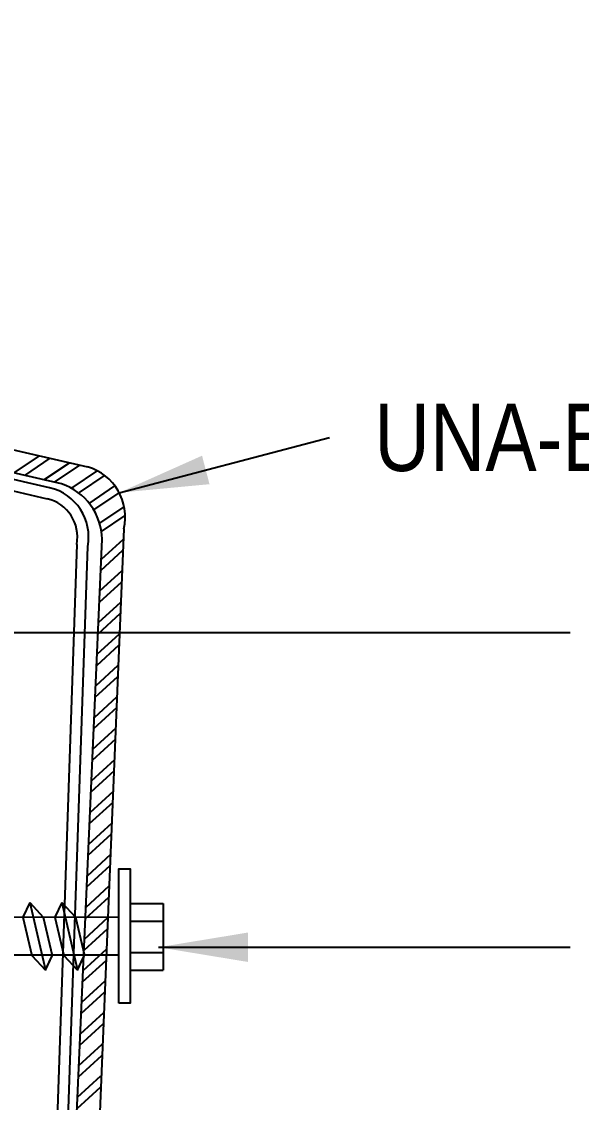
# Model space of a CAD drawing. Header units: inches. Extents: x 299.4 to 319.5, y -77.1 to -60.4.
# Drawn here: x 309.788 to 311.351, y -67.136 to -64.12 of the extents above; entities that cross this region are included whole.
import ezdxf
from ezdxf.enums import TextEntityAlignment as Align

# ---------------------------------------------------------------- set-up
doc = ezdxf.new("R2010")
doc.units = ezdxf.units.IN
doc.header["$MEASUREMENT"] = 0
doc.layers.get('0').update_dxf_attribs({"linetype": 'CONTINUOUS'})
for name, color, linetype in [('FSBP-ACCESSORY-FIRESTONE', 7, 'CONTINUOUS'), ('FSBP-ACCESSORY-OTHER', 7, 'CONTINUOUS'), ('FSBP-ANNO-NOTE', 7, 'CONTINUOUS')]:
    doc.layers.add(name, color=color, linetype=linetype)
doc.styles.add('FSBP_ARIAL_NAR', font='ARIALN.TTF')
doc.dimstyles.new('FSBP-LEADER', dxfattribs={"dimtxt": 0.1875, "dimasz": 0.25, "dimexe": 0.0625, "dimexo": 0.125, "dimgap": 0.125, "dimtad": 0, "dimtih": 1, "dimtoh": 1, "dimdec": 4, "dimzin": 0, "dimdsep": 46, "dimlunit": 4, "dimtxsty": 'FSBP_ARIAL_NAR', "dimcen": 0.09375, "dimclrd": 256, "dimclre": 256, "dimclrt": 256, "dimadec": 0, "dimazin": 0, "dimtfac": 1, "dimtdec": 4, "dimtofl": 0, "dimtmove": 0, "dimatfit": 3, "dimfxl": 1, "dimtolj": 1, "dimtzin": 0, "dimlwd": -1, "dimlwe": -1, "dimarcsym": 0})

msp = doc.modelspace()

# ---------------------------------------------------------------- linework, layer by layer
for p, q in [((309.81132, -66.5786), (309.79199, -66.61938)), ((309.81132, -66.5786), (309.79199, -66.61938)), ((309.81132, -66.5786), (309.79199, -66.61938)), ((309.81132, -66.5786), (309.79199, -66.61938)), ((309.81132, -66.5786), (309.79199, -66.61938)), ((309.81132, -66.5786), (309.79199, -66.61938)), ((309.81132, -66.5786), (309.79199, -66.61938)), ((309.81132, -66.5786), (309.79199, -66.61938)), ((309.81132, -66.5786), (309.79199, -66.61938)), ((309.81132, -66.5786), (309.79199, -66.61938)), ((309.81132, -66.5786), (309.79199, -66.61938)), ((309.81132, -66.5786), (309.79199, -66.61938)), ((309.81132, -66.5786), (309.79199, -66.61938)), ((309.81132, -66.5786), (309.79199, -66.61938)), ((309.81132, -66.5786), (309.79199, -66.61938)), ((309.81132, -66.5786), (309.79199, -66.61938)), ((309.81132, -66.5786), (309.85524, -66.76681)), ((309.81132, -66.5786), (309.84902, -66.61935)), ((309.81132, -66.5786), (309.85524, -66.76681)), ((309.81132, -66.5786), (309.84902, -66.61935)), ((309.81132, -66.5786), (309.85524, -66.76681)), ((309.81132, -66.5786), (309.84902, -66.61935)), ((309.81132, -66.5786), (309.85524, -66.76681)), ((309.81132, -66.5786), (309.84902, -66.61935)), ((309.81132, -66.5786), (309.85524, -66.76681)), ((309.81132, -66.5786), (309.84902, -66.61935)), ((309.81132, -66.5786), (309.85524, -66.76681)), ((309.81132, -66.5786), (309.84902, -66.61935)), ((309.81132, -66.5786), (309.85524, -66.76681)), ((309.81132, -66.5786), (309.84902, -66.61935)), ((309.81132, -66.5786), (309.85524, -66.76681)), ((309.81132, -66.5786), (309.84902, -66.61935)), ((309.81132, -66.5786), (309.85524, -66.76681)), ((309.81132, -66.5786), (309.84902, -66.61935)), ((309.81132, -66.5786), (309.85524, -66.76681)), ((309.81132, -66.5786), (309.84902, -66.61935)), ((309.81132, -66.5786), (309.85524, -66.76681)), ((309.81132, -66.5786), (309.84902, -66.61935)), ((309.81132, -66.5786), (309.85524, -66.76681)), ((309.81132, -66.5786), (309.84902, -66.61935)), ((309.81132, -66.5786), (309.85524, -66.76681)), ((309.81132, -66.5786), (309.84902, -66.61935)), ((309.81132, -66.5786), (309.85524, -66.76681)), ((309.81132, -66.5786), (309.84902, -66.61935)), ((309.81132, -66.5786), (309.85524, -66.76681)), ((309.81132, -66.5786), (309.84902, -66.61935)), ((309.81132, -66.5786), (309.85524, -66.76681)), ((309.81132, -66.5786), (309.84902, -66.61935)), ((309.90085, -66.5786), (309.88152, -66.61938)), ((309.90085, -66.5786), (309.88152, -66.61938)), ((309.90085, -66.5786), (309.88152, -66.61938)), ((309.90085, -66.5786), (309.88152, -66.61938)), ((309.90085, -66.5786), (309.88152, -66.61938)), ((309.90085, -66.5786), (309.88152, -66.61938)), ((309.90085, -66.5786), (309.88152, -66.61938)), ((309.90085, -66.5786), (309.88152, -66.61938)), ((309.90085, -66.5786), (309.88152, -66.61938)), ((309.90085, -66.5786), (309.88152, -66.61938)), ((309.90085, -66.5786), (309.88152, -66.61938)), ((309.90085, -66.5786), (309.88152, -66.61938)), ((309.90085, -66.5786), (309.88152, -66.61938)), ((309.90085, -66.5786), (309.88152, -66.61938)), ((309.90085, -66.5786), (309.88152, -66.61938)), ((309.90085, -66.5786), (309.88152, -66.61938)), ((309.90085, -66.5786), (309.94477, -66.76681)), ((309.90085, -66.5786), (309.93855, -66.61935)), ((309.90085, -66.5786), (309.94477, -66.76681)), ((309.90085, -66.5786), (309.93855, -66.61935)), ((309.90085, -66.5786), (309.94477, -66.76681)), ((309.90085, -66.5786), (309.93855, -66.61935)), ((309.90085, -66.5786), (309.94477, -66.76681)), ((309.90085, -66.5786), (309.93855, -66.61935)), ((309.90085, -66.5786), (309.94477, -66.76681)), ((309.90085, -66.5786), (309.93855, -66.61935)), ((309.90085, -66.5786), (309.94477, -66.76681)), ((309.90085, -66.5786), (309.93855, -66.61935)), ((309.90085, -66.5786), (309.94477, -66.76681)), ((309.90085, -66.5786), (309.93855, -66.61935)), ((309.90085, -66.5786), (309.94477, -66.76681)), ((309.90085, -66.5786), (309.93855, -66.61935)), ((309.90085, -66.5786), (309.94477, -66.76681)), ((309.90085, -66.5786), (309.93855, -66.61935)), ((309.90085, -66.5786), (309.94477, -66.76681)), ((309.90085, -66.5786), (309.93855, -66.61935)), ((309.90085, -66.5786), (309.94477, -66.76681)), ((309.90085, -66.5786), (309.93855, -66.61935)), ((309.90085, -66.5786), (309.94477, -66.76681)), ((309.90085, -66.5786), (309.93855, -66.61935)), ((309.90085, -66.5786), (309.94477, -66.76681)), ((309.90085, -66.5786), (309.93855, -66.61935)), ((309.90085, -66.5786), (309.94477, -66.76681)), ((309.90085, -66.5786), (309.93855, -66.61935)), ((309.90085, -66.5786), (309.94477, -66.76681)), ((309.90085, -66.5786), (309.93855, -66.61935)), ((309.90085, -66.5786), (309.94477, -66.76681)), ((309.90085, -66.5786), (309.93855, -66.61935)), ((310.09121, -66.58077), (310.18388, -66.58077)), ((310.18388, -66.58077), (310.18388, -66.76707)), ((309.79199, -66.61938), (309.81704, -66.72607)), ((309.79199, -66.61938), (309.81704, -66.72607)), ((309.79199, -66.61938), (309.81704, -66.72607)), ((309.79199, -66.61938), (309.81704, -66.72607)), ((309.79199, -66.61938), (309.81704, -66.72607)), ((309.79199, -66.61938), (309.81704, -66.72607)), ((309.79199, -66.61938), (309.81704, -66.72607)), ((309.79199, -66.61938), (309.81704, -66.72607)), ((309.79199, -66.61938), (309.81704, -66.72607)), ((309.79199, -66.61938), (309.81704, -66.72607)), ((309.79199, -66.61938), (309.81704, -66.72607)), ((309.79199, -66.61938), (309.81704, -66.72607)), ((309.79199, -66.61938), (309.81704, -66.72607)), ((309.79199, -66.61938), (309.81704, -66.72607)), ((309.79199, -66.61938), (309.81704, -66.72607)), ((309.79199, -66.61938), (309.81704, -66.72607)), ((309.84902, -66.61935), (309.87402, -66.72586)), ((309.84902, -66.61935), (309.87402, -66.72586)), ((309.84902, -66.61935), (309.87402, -66.72586)), ((309.84902, -66.61935), (309.87402, -66.72586)), ((309.84902, -66.61935), (309.87402, -66.72586)), ((309.84902, -66.61935), (309.87402, -66.72586)), ((309.84902, -66.61935), (309.87402, -66.72586)), ((309.84902, -66.61935), (309.87402, -66.72586)), ((309.84902, -66.61935), (309.87402, -66.72586)), ((309.84902, -66.61935), (309.87402, -66.72586)), ((309.84902, -66.61935), (309.87402, -66.72586)), ((309.84902, -66.61935), (309.87402, -66.72586)), ((309.84902, -66.61935), (309.87402, -66.72586)), ((309.84902, -66.61935), (309.87402, -66.72586)), ((309.84902, -66.61935), (309.87402, -66.72586)), ((309.84902, -66.61935), (309.87402, -66.72586)), ((309.88152, -66.61938), (309.90657, -66.72607)), ((309.88152, -66.61938), (309.90657, -66.72607)), ((309.88152, -66.61938), (309.90657, -66.72607)), ((309.88152, -66.61938), (309.90657, -66.72607)), ((309.88152, -66.61938), (309.90657, -66.72607)), ((309.88152, -66.61938), (309.90657, -66.72607)), ((309.88152, -66.61938), (309.90657, -66.72607)), ((309.88152, -66.61938), (309.90657, -66.72607)), ((309.88152, -66.61938), (309.90657, -66.72607)), ((309.88152, -66.61938), (309.90657, -66.72607)), ((309.88152, -66.61938), (309.90657, -66.72607)), ((309.88152, -66.61938), (309.90657, -66.72607)), ((309.88152, -66.61938), (309.90657, -66.72607)), ((309.88152, -66.61938), (309.90657, -66.72607)), ((309.88152, -66.61938), (309.90657, -66.72607)), ((309.88152, -66.61938), (309.90657, -66.72607)), ((309.93855, -66.61935), (309.96355, -66.72586)), ((309.93855, -66.61935), (309.96355, -66.72586)), ((309.93855, -66.61935), (309.96355, -66.72586)), ((309.93855, -66.61935), (309.96355, -66.72586)), ((309.93855, -66.61935), (309.96355, -66.72586)), ((309.93855, -66.61935), (309.96355, -66.72586)), ((309.93855, -66.61935), (309.96355, -66.72586)), ((309.93855, -66.61935), (309.96355, -66.72586)), ((309.93855, -66.61935), (309.96355, -66.72586)), ((309.93855, -66.61935), (309.96355, -66.72586)), ((309.93855, -66.61935), (309.96355, -66.72586)), ((309.93855, -66.61935), (309.96355, -66.72586)), ((309.93855, -66.61935), (309.96355, -66.72586)), ((309.93855, -66.61935), (309.96355, -66.72586)), ((309.93855, -66.61935), (309.96355, -66.72586)), ((309.93855, -66.61935), (309.96355, -66.72586)), ((310.09123, -66.63001), (310.18388, -66.63001)), ((309.81704, -66.72607), (309.85524, -66.76681)), ((309.81704, -66.72607), (309.85524, -66.76681)), ((309.81704, -66.72607), (309.85524, -66.76681)), ((309.81704, -66.72607), (309.85524, -66.76681)), ((309.81704, -66.72607), (309.85524, -66.76681)), ((309.81704, -66.72607), (309.85524, -66.76681)), ((309.81704, -66.72607), (309.85524, -66.76681)), ((309.81704, -66.72607), (309.85524, -66.76681)), ((309.81704, -66.72607), (309.85524, -66.76681)), ((309.81704, -66.72607), (309.85524, -66.76681)), ((309.81704, -66.72607), (309.85524, -66.76681)), ((309.81704, -66.72607), (309.85524, -66.76681)), ((309.81704, -66.72607), (309.85524, -66.76681)), ((309.81704, -66.72607), (309.85524, -66.76681)), ((309.81704, -66.72607), (309.85524, -66.76681)), ((309.81704, -66.72607), (309.85524, -66.76681)), ((309.85524, -66.76574), (309.87426, -66.72536)), ((309.85524, -66.76574), (309.87426, -66.72536)), ((309.85524, -66.76681), (309.87426, -66.72536)), ((309.85524, -66.76574), (309.87426, -66.72536)), ((309.85524, -66.76574), (309.87426, -66.72536)), ((309.85524, -66.76681), (309.87426, -66.72536)), ((309.85524, -66.76574), (309.87426, -66.72536)), ((309.85524, -66.76574), (309.87426, -66.72536)), ((309.85524, -66.76681), (309.87426, -66.72536)), ((309.85524, -66.76574), (309.87426, -66.72536)), ((309.85524, -66.76574), (309.87426, -66.72536)), ((309.85524, -66.76681), (309.87426, -66.72536)), ((309.85524, -66.76574), (309.87426, -66.72536)), ((309.85524, -66.76574), (309.87426, -66.72536)), ((309.85524, -66.76681), (309.87426, -66.72536)), ((309.85524, -66.76574), (309.87426, -66.72536)), ((309.85524, -66.76574), (309.87426, -66.72536)), ((309.85524, -66.76681), (309.87426, -66.72536)), ((309.85524, -66.76574), (309.87426, -66.72536)), ((309.85524, -66.76574), (309.87426, -66.72536)), ((309.85524, -66.76681), (309.87426, -66.72536)), ((309.85524, -66.76574), (309.87426, -66.72536)), ((309.85524, -66.76574), (309.87426, -66.72536)), ((309.85524, -66.76681), (309.87426, -66.72536)), ((309.85524, -66.76574), (309.87426, -66.72536)), ((309.85524, -66.76574), (309.87426, -66.72536)), ((309.85524, -66.76681), (309.87426, -66.72536)), ((309.85524, -66.76574), (309.87426, -66.72536)), ((309.85524, -66.76574), (309.87426, -66.72536)), ((309.85524, -66.76681), (309.87426, -66.72536)), ((309.85524, -66.76574), (309.87426, -66.72536)), ((309.85524, -66.76574), (309.87426, -66.72536)), ((309.85524, -66.76681), (309.87426, -66.72536)), ((309.85524, -66.76574), (309.87426, -66.72536)), ((309.85524, -66.76574), (309.87426, -66.72536)), ((309.85524, -66.76681), (309.87426, -66.72536)), ((309.85524, -66.76574), (309.87426, -66.72536)), ((309.85524, -66.76574), (309.87426, -66.72536)), ((309.85524, -66.76681), (309.87426, -66.72536)), ((309.85524, -66.76574), (309.87426, -66.72536)), ((309.85524, -66.76574), (309.87426, -66.72536)), ((309.85524, -66.76681), (309.87426, -66.72536)), ((309.85524, -66.76574), (309.87426, -66.72536)), ((309.85524, -66.76574), (309.87426, -66.72536)), ((309.85524, -66.76681), (309.87426, -66.72536)), ((309.85524, -66.76574), (309.87426, -66.72536)), ((309.85524, -66.76574), (309.87426, -66.72536)), ((309.85524, -66.76681), (309.87426, -66.72536)), ((309.90657, -66.72607), (309.94477, -66.76681)), ((309.90657, -66.72607), (309.94477, -66.76681)), ((309.90657, -66.72607), (309.94477, -66.76681)), ((309.90657, -66.72607), (309.94477, -66.76681)), ((309.90657, -66.72607), (309.94477, -66.76681)), ((309.90657, -66.72607), (309.94477, -66.76681)), ((309.90657, -66.72607), (309.94477, -66.76681)), ((309.90657, -66.72607), (309.94477, -66.76681)), ((309.90657, -66.72607), (309.94477, -66.76681)), ((309.90657, -66.72607), (309.94477, -66.76681)), ((309.90657, -66.72607), (309.94477, -66.76681)), ((309.90657, -66.72607), (309.94477, -66.76681)), ((309.90657, -66.72607), (309.94477, -66.76681)), ((309.90657, -66.72607), (309.94477, -66.76681)), ((309.90657, -66.72607), (309.94477, -66.76681)), ((309.90657, -66.72607), (309.94477, -66.76681)), ((309.94477, -66.76574), (309.96378, -66.72536)), ((309.94477, -66.76574), (309.96378, -66.72536)), ((309.94477, -66.76681), (309.96378, -66.72536)), ((309.94477, -66.76574), (309.96378, -66.72536)), ((309.94477, -66.76574), (309.96378, -66.72536)), ((309.94477, -66.76681), (309.96378, -66.72536)), ((309.94477, -66.76574), (309.96378, -66.72536)), ((309.94477, -66.76574), (309.96378, -66.72536)), ((309.94477, -66.76681), (309.96378, -66.72536)), ((309.94477, -66.76574), (309.96378, -66.72536)), ((309.94477, -66.76574), (309.96378, -66.72536)), ((309.94477, -66.76681), (309.96378, -66.72536)), ((309.94477, -66.76574), (309.96378, -66.72536)), ((309.94477, -66.76574), (309.96378, -66.72536)), ((309.94477, -66.76681), (309.96378, -66.72536)), ((309.94477, -66.76574), (309.96378, -66.72536)), ((309.94477, -66.76574), (309.96378, -66.72536)), ((309.94477, -66.76681), (309.96378, -66.72536)), ((309.94477, -66.76574), (309.96378, -66.72536)), ((309.94477, -66.76574), (309.96378, -66.72536)), ((309.94477, -66.76681), (309.96378, -66.72536)), ((309.94477, -66.76574), (309.96378, -66.72536)), ((309.94477, -66.76574), (309.96378, -66.72536)), ((309.94477, -66.76681), (309.96378, -66.72536)), ((309.94477, -66.76574), (309.96378, -66.72536)), ((309.94477, -66.76574), (309.96378, -66.72536)), ((309.94477, -66.76681), (309.96378, -66.72536)), ((309.94477, -66.76574), (309.96378, -66.72536)), ((309.94477, -66.76574), (309.96378, -66.72536)), ((309.94477, -66.76681), (309.96378, -66.72536)), ((309.94477, -66.76574), (309.96378, -66.72536)), ((309.94477, -66.76574), (309.96378, -66.72536)), ((309.94477, -66.76681), (309.96378, -66.72536)), ((309.94477, -66.76574), (309.96378, -66.72536)), ((309.94477, -66.76574), (309.96378, -66.72536)), ((309.94477, -66.76681), (309.96378, -66.72536)), ((309.94477, -66.76574), (309.96378, -66.72536)), ((309.94477, -66.76574), (309.96378, -66.72536)), ((309.94477, -66.76681), (309.96378, -66.72536)), ((309.94477, -66.76574), (309.96378, -66.72536)), ((309.94477, -66.76574), (309.96378, -66.72536)), ((309.94477, -66.76681), (309.96378, -66.72536)), ((309.94477, -66.76574), (309.96378, -66.72536)), ((309.94477, -66.76574), (309.96378, -66.72536)), ((309.94477, -66.76681), (309.96378, -66.72536)), ((309.94477, -66.76574), (309.96378, -66.72536)), ((309.94477, -66.76574), (309.96378, -66.72536)), ((309.94477, -66.76681), (309.96378, -66.72536)), ((310.09123, -66.71783), (310.18388, -66.71783)), ((310.0913, -66.76707), (310.18388, -66.76707))]:
    msp.add_line(p, q)
at = {"layer": 'FSBP-ACCESSORY-FIRESTONE'}
for p, q in [((304.06539, -64.00039), (309.97267, -65.36293)), ((309.89981, -65.41026), (304.1144, -64.07584)), ((309.86645, -65.42102), (304.1419, -64.10064)), ((304.13488, -64.13109), (309.85942, -65.45147)), ((309.76756, -65.37976), (309.8384, -65.33196)), ((309.797, -65.38655), (309.86784, -65.33875)), ((309.85083, -65.39897), (309.92167, -65.35117)), ((309.88028, -65.40576), (309.95111, -65.35796)), ((309.92955, -65.42125), (310.00087, -65.37312)), ((309.94966, -65.43434), (310.02126, -65.38602)), ((309.97698, -65.46464), (310.04901, -65.41604)), ((309.98965, -65.48275), (310.06076, -65.43477)), ((310.00632, -65.52024), (310.07476, -65.47406)), ((310.01161, -65.54333), (310.07758, -65.49881)), ((310.07388, -65.53571), (309.97723, -67.87393)), ((309.94221, -65.5789), (309.86139, -67.93851)), ((309.89298, -67.93152), (309.97289, -65.58485)), ((309.91083, -67.88168), (310.01355, -65.56448)), ((310.01107, -65.62043), (310.07271, -65.56403)), ((310.00969, -65.65165), (310.07143, -65.59516)), ((310.00716, -65.70873), (310.06907, -65.65208)), ((310.00577, -65.73995), (310.06779, -65.68321)), ((310.00324, -65.79703), (310.06543, -65.74013)), ((310.00186, -65.82825), (310.06415, -65.77126)), ((309.99933, -65.88534), (310.06179, -65.82818)), ((309.99795, -65.91656), (310.06051, -65.85931)), ((309.99541, -65.97364), (310.05815, -65.91623)), ((309.99403, -66.00486), (310.05687, -65.94736)), ((309.9915, -66.06194), (310.05451, -66.00428)), ((309.99012, -66.09316), (310.05532, -66.03349)), ((309.98759, -66.15024), (310.05279, -66.09057)), ((309.9862, -66.18146), (310.05141, -66.12179)), ((309.98367, -66.23854), (310.04888, -66.17887)), ((309.98229, -66.26976), (310.04749, -66.21009)), ((309.97976, -66.32684), (310.04496, -66.26717)), ((309.97837, -66.35806), (310.04358, -66.29839)), ((309.97584, -66.41515), (310.04105, -66.35548)), ((309.97446, -66.44637), (310.03966, -66.38669)), ((309.97193, -66.50345), (310.03713, -66.44378)), ((309.97054, -66.53467), (310.03575, -66.475)), ((309.96801, -66.59175), (310.03322, -66.53208)), ((309.96663, -66.62297), (310.03184, -66.5633)), ((309.9641, -66.68005), (310.0293, -66.62038)), ((309.96271, -66.71127), (310.02792, -66.6516)), ((309.96018, -66.76835), (310.02539, -66.70868)), ((309.9588, -66.79957), (310.02401, -66.7399)), ((309.95627, -66.85665), (310.02148, -66.79698)), ((309.95488, -66.88787), (310.02009, -66.8282)), ((309.95235, -66.94496), (310.01756, -66.88529)), ((309.95097, -66.97618), (310.01618, -66.9165)), ((309.94844, -67.03326), (310.01365, -66.97359)), ((309.94706, -67.06448), (310.01226, -67.00481)), ((309.94452, -67.12156), (310.00973, -67.06189)), ((309.94314, -67.15278), (310.00835, -67.09311))]:
    msp.add_line(p, q, dxfattribs=at)
for centre, radius, start, end in [((309.9319, -65.50285), 0.14574, 346.96671, 73.75314), ((309.83484, -65.55805), 0.14062, 349.01168, 77.01168), ((309.84572, -65.56921), 0.1679, 1.61364, 71.20587), ((309.83484, -65.55805), 0.10938, 349.01168, 77.01168)]:
    msp.add_arc(centre, radius, start, end, dxfattribs=at)
at = {"layer": 'FSBP-ACCESSORY-OTHER'}
for p, q in [((308.49268, -66.61936), (310.05999, -66.61861)), ((310.06001, -66.72531), (308.49269, -66.72607))]:
    msp.add_line(p, q, dxfattribs=at)
msp.add_lwpolyline([(310.06009, -66.85946), (310.05991, -66.48446), (310.09116, -66.48445), (310.09134, -66.85945)], close=True, dxfattribs=at)

# ---------------------------------------------------------------- texts
at = {"layer": 'FSBP-ANNO-NOTE', "style": 'FSBP_ARIAL_NAR'}
msp.add_text('UNA-EDGE COPING', height=0.1875, dxfattribs=at).set_placement((310.77317, -65.28053), align=Align.MIDDLE_LEFT)

# ---------------------------------------------------------------- leaders
at = {"layer": 'FSBP-ANNO-NOTE'}
for points in [[(310.06076, -65.43477), (310.64817, -65.28053)], [(309.26281, -65.8249), (311.31958, -65.8249)], [(310.17061, -66.70302), (311.31958, -66.70302)]]:
    msp.add_leader(points, dimstyle='FSBP-LEADER', dxfattribs=at)

doc.saveas('drawing.dxf')
